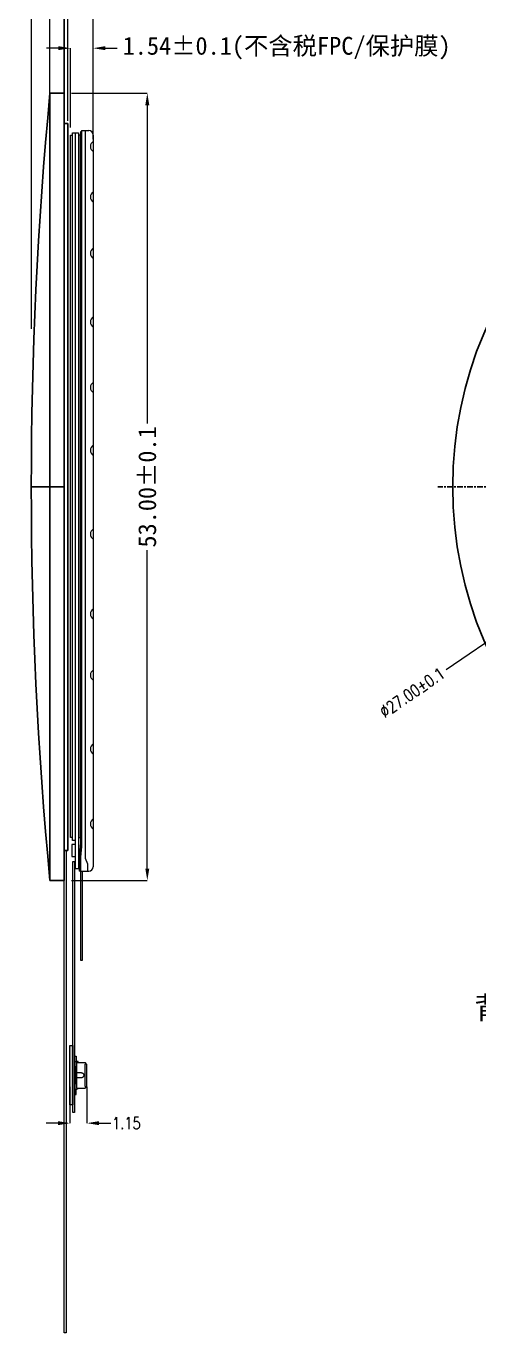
# Model space of a CAD drawing. Header units: millimetres. Extents: x 17 to 351, y 28 to 265.
# Drawn here: x 138.3 to 168.8, y 97.3 to 185.2 of the extents above; entities that cross this region are included whole.
import ezdxf

# ---------------------------------------------------------------- set-up
doc = ezdxf.new("R2010")
doc.units = ezdxf.units.MM
doc.linetypes.add('CENTER', pattern=[0.6, 0.375, -0.075, 0.075, -0.075])
doc.layers.get('Defpoints').update_dxf_attribs({"color": 5, "lineweight": 5})
for name, color, linetype in [('02___PRT_ALL_AXES', 7, 'Continuous'), ('CONNECTOR', 255, 'Continuous'), ('Lens', 6, 'Continuous'), ('外形切割', 200, 'Continuous')]:
    doc.layers.add(name, color=color, linetype=linetype)
for name, color, linetype, lineweight in [('BLU', 50, 'Continuous', 5), ('COG-IC', 2, 'Continuous', 5), ('DIM', 3, 'Continuous', 5), ('FPC', 50, 'Continuous', 5), ('LCD', 4, 'Continuous', 5), ('Main-FPC', 2, 'Continuous', 5), ('POL', 210, 'Continuous', 5)]:
    doc.layers.add(name, color=color, linetype=linetype, lineweight=lineweight)
doc.styles.add('RD', font='ROMAND.shx', dxfattribs={"width": 0.8})
doc.styles.get("Standard").update_dxf_attribs({"font": 'arial.ttf'})
doc.styles.add('样式 4', font='SimSun.ttf')
doc.dimstyles.new('DIM', dxfattribs={"dimtxt": 0.8, "dimasz": 0.8, "dimexe": 0, "dimexo": 0.5, "dimgap": 0.11, "dimtad": 0, "dimzin": 1, "dimdsep": 46, "dimtxsty": 'RD', "dimcen": 0, "dimclrd": 256, "dimclre": 256, "dimclrt": 256, "dimadec": 0, "dimazin": 0, "dimtm": 1e-09, "dimtfac": 1, "dimtofl": 0, "dimtmove": 0, "dimatfit": 3, "dimfxl": 1, "dimlwe": -1, "dimarcsym": 0})

# ---------------------------------------------------------------- blocks, each defined once
blk = doc.blocks.new('*D26')
at = {"layer": 'Defpoints', "color": 0, "transparency": 16777216}
for p in [(142.822, 183.736), (141.282, 177.892), (142.822, 177.892)]:
    blk.add_point(p, dxfattribs=at)
at = {"layer": 'DIM', "lineweight": 5, "transparency": 16777216}
for p, q in [((140.482, 183.736), (139.682, 183.736)), ((141.282, 178.392), (141.282, 183.736)), ((142.822, 178.392), (142.822, 183.736)), ((143.622, 183.736), (144.422, 183.736))]:
    blk.add_line(p, q, dxfattribs=at)
at = {"layer": 'DIM', "transparency": 16777216}
for points in [[(140.482, 183.87), (140.482, 183.603), (141.282, 183.736)], [(143.622, 183.87), (143.622, 183.603), (142.822, 183.736)]]:
    blk.add_solid(points, dxfattribs=at)
at = {"layer": 'DIM', "lineweight": 5, "transparency": 16777216, "insert": (155.832, 183.736), "char_height": 1.2, "attachment_point": 5, "style": '样式 4'}
blk.add_mtext('1.54±0.1(不含税FPC/保护膜)', dxfattribs=at)
blk = doc.blocks.new('R180A3D-001-CELL-V01-B')
at = {"layer": 'COG-IC', "lineweight": 5}
blk.add_lwpolyline([(324.462, 219.476), (324.212, 219.476), (324.212, 218.65), (324.462, 218.65)], dxfattribs=at)
at = {"layer": 'LCD', "lineweight": 5}
blk.add_lwpolyline([(324.462, 219.746), (324.262, 219.746), (324.262, 267.38), (324.662, 267.38), (324.662, 217.826), (324.462, 217.826), (324.462, 267.38)], dxfattribs=at)
blk = doc.blocks.new('R180A3D-001-LCDA-V01-B')
at = {"layer": 'POL', "lineweight": 5}
for points in [[(548.124, 225.188), (547.974, 225.188), (547.974, 272.472), (548.124, 272.472)], [(548.524, 225.188), (548.654, 225.188), (548.654, 272.472), (548.524, 272.472)]]:
    blk.add_lwpolyline(points, dxfattribs=at)
at = {"layer": 'LCD', "color": 2, "lineweight": 5}
blk.add_blockref('R180A3D-001-CELL-V01-B', (223.862, 5.243), dxfattribs=at)
blk = doc.blocks.new('R180A3D-005-BLU-V01-B')
at = {"layer": 'DIM', "color": 5}
for p, q in [((790.642, 270.154), (790.642, 222.038)), ((790.702, 270.154), (790.642, 270.154)), ((790.642, 222.038), (790.592, 221.329)), ((790.592, 221.329), (790.592, 220.377)), ((790.652, 220.377), (790.592, 220.377))]:
    blk.add_line(p, q, dxfattribs=at)
at = {"layer": 'DIM', "color": 0}
for p, q in [((790.702, 270.234), (790.702, 222.035)), ((790.702, 270.234), (790.952, 270.234)), ((790.612, 222.039), (790.562, 221.33)), ((790.612, 222.147), (790.612, 222.039)), ((790.612, 222.147), (790.642, 222.147)), ((790.702, 222.035), (790.652, 221.327)), ((790.562, 221.33), (790.562, 220.377)), ((790.652, 221.327), (790.652, 220.377)), ((790.592, 220.377), (790.562, 220.377)), ((790.652, 220.377), (791.104, 220.377)), ((790.652, 220.377), (790.652, 214.384)), ((790.782, 214.384), (790.782, 220.377)), ((790.652, 214.384), (790.782, 214.384))]:
    blk.add_line(p, q, dxfattribs=at)
at = {"layer": 'DIM', "color": 6}
for p, q in [((790.952, 270.234), (790.952, 221.255)), ((790.952, 270.234), (791.202, 270.234)), ((791.502, 269.934), (791.502, 220.677)), ((790.952, 221.255), (791.104, 220.871)), ((791.104, 220.871), (791.104, 220.377)), ((791.104, 220.377), (791.202, 220.377))]:
    blk.add_line(p, q, dxfattribs=at)
for centre, radius, start, end in [((791.202, 269.934), 0.3, 0, 90), ((791.711, 269.161), 0.4, 121.5045, 238.4955), ((791.711, 265.755), 0.4, 121.5045, 238.4955), ((791.711, 261.968), 0.4, 121.5045, 238.4955), ((791.711, 257.349), 0.4, 121.5045, 238.4955), ((791.711, 252.938), 0.4, 121.5045, 238.4955), ((791.711, 248.711), 0.4, 121.5045, 238.4955), ((791.711, 243.065), 0.4, 121.5045, 238.4955), ((791.711, 237.684), 0.4, 121.5045, 238.4955), ((791.711, 233.573), 0.4, 121.5045, 238.4955), ((791.711, 228.599), 0.4, 121.5045, 238.4955), ((791.711, 223.55), 0.4, 121.5045, 238.4955), ((791.202, 220.677), 0.3, 270, 0)]:
    blk.add_arc(centre, radius, start, end, dxfattribs=at)
blk = doc.blocks.new('*D13')
at = {"layer": 'Defpoints', "color": 0, "lineweight": 5, "transparency": 16777216}
for p in [(1241.976, 199.274), (1243.121, 199.274), (1243.121, 196.324)]:
    blk.add_point(p, dxfattribs=at)
at = {"layer": 'DIM', "lineweight": 5, "transparency": 16777216}
for p, q in [((1241.976, 198.774), (1241.976, 196.324)), ((1243.121, 198.774), (1243.121, 196.324)), ((1241.176, 196.324), (1240.376, 196.324)), ((1243.921, 196.324), (1244.721, 196.324))]:
    blk.add_line(p, q, dxfattribs=at)
for points in [[(1241.176, 196.457), (1241.176, 196.19), (1241.976, 196.324)], [(1243.921, 196.457), (1243.921, 196.19), (1243.121, 196.324)]]:
    blk.add_solid(points, dxfattribs=at)
at = {"layer": 'DIM', "lineweight": 5, "transparency": 16777216, "insert": (1245.775, 196.324), "char_height": 0.8, "attachment_point": 5, "style": 'RD'}
blk.add_mtext('1.15', dxfattribs=at)
blk = doc.blocks.new('*D45')
at = {"layer": 'Defpoints', "color": 0, "transparency": 16777216}
for p in [(140.857, 186.838), (140.857, 178.67), (141.107, 178.87)]:
    blk.add_point(p, dxfattribs=at)
at = {"layer": 'DIM', "lineweight": 5, "transparency": 16777216}
for p, q in [((140.057, 186.838), (139.257, 186.838)), ((140.857, 179.17), (140.857, 186.838)), ((141.107, 179.37), (141.107, 186.838)), ((141.907, 186.838), (148.53, 186.838))]:
    blk.add_line(p, q, dxfattribs=at)
at = {"layer": 'DIM', "transparency": 16777216}
for points in [[(140.057, 186.971), (140.057, 186.705), (140.857, 186.838)], [(141.907, 186.971), (141.907, 186.705), (141.107, 186.838)]]:
    blk.add_solid(points, dxfattribs=at)
at = {"layer": 'DIM', "lineweight": 5, "transparency": 16777216, "insert": (155.428, 186.838), "char_height": 1.2, "attachment_point": 5, "style": '样式 4'}
blk.add_mtext('0.25±0.1 Sensor', dxfattribs=at)
blk = doc.blocks.new('*D40')
at = {"layer": 'Defpoints', "color": 0, "transparency": 16777216}
for p in [(138.657, 198.137), (141.107, 178.349), (138.657, 164.336)]:
    blk.add_point(p, dxfattribs=at)
at = {"layer": 'DIM', "lineweight": 5, "transparency": 16777216}
for p, q in [((138.657, 164.836), (138.657, 198.137)), ((139.457, 198.137), (140.307, 198.137)), ((141.107, 178.849), (141.107, 198.137)), ((141.107, 198.137), (150.1, 198.137))]:
    blk.add_line(p, q, dxfattribs=at)
at = {"layer": 'DIM', "transparency": 16777216}
for points in [[(139.457, 198.271), (139.457, 198.004), (138.657, 198.137)], [(140.307, 198.271), (140.307, 198.004), (141.107, 198.137)]]:
    blk.add_solid(points, dxfattribs=at)
at = {"layer": 'DIM', "lineweight": 5, "transparency": 16777216, "insert": (157.393, 198.137), "char_height": 1.2, "attachment_point": 5, "style": '样式 4'}
blk.add_mtext('TP 2.45±0.1%%P0.1', dxfattribs=at)
blk = doc.blocks.new('*D41')
at = {"layer": 'Defpoints', "color": 0, "transparency": 16777216}
for p in [(140.857, 189.762), (139.906, 178.87), (140.857, 178.87)]:
    blk.add_point(p, dxfattribs=at)
at = {"layer": 'DIM', "lineweight": 5, "transparency": 16777216}
for p, q in [((139.106, 189.762), (138.306, 189.762)), ((139.906, 179.37), (139.906, 189.762)), ((140.857, 179.37), (140.857, 189.762)), ((141.657, 189.762), (142.457, 189.762))]:
    blk.add_line(p, q, dxfattribs=at)
at = {"layer": 'DIM', "transparency": 16777216}
for points in [[(139.106, 189.895), (139.106, 189.628), (139.906, 189.762)], [(141.657, 189.895), (141.657, 189.628), (140.857, 189.762)]]:
    blk.add_solid(points, dxfattribs=at)
at = {"layer": 'DIM', "lineweight": 5, "transparency": 16777216, "insert": (151.483, 189.762), "char_height": 1.2, "attachment_point": 5, "style": '样式 4'}
blk.add_mtext('直升边0.95±0.1%%P0.05', dxfattribs=at)
blk = doc.blocks.new('*D46')
at = {"layer": 'Defpoints', "color": 0, "transparency": 16777216}
for p in [(140.857, 180.7), (140.857, 127.7), (146.457, 127.7)]:
    blk.add_point(p, dxfattribs=at)
at = {"layer": 'DIM', "lineweight": 5, "transparency": 16777216}
for p, q in [((141.357, 180.7), (146.457, 180.7)), ((146.457, 179.9), (146.457, 158.463)), ((146.457, 128.5), (146.457, 149.937)), ((141.357, 127.7), (146.457, 127.7))]:
    blk.add_line(p, q, dxfattribs=at)
at = {"layer": 'DIM', "transparency": 16777216}
for points in [[(146.324, 179.9), (146.59, 179.9), (146.457, 180.7)], [(146.324, 128.5), (146.59, 128.5), (146.457, 127.7)]]:
    blk.add_solid(points, dxfattribs=at)
at = {"layer": 'DIM', "lineweight": 5, "transparency": 16777216, "insert": (146.457, 154.2), "char_height": 1.2, "attachment_point": 5, "rotation": 90, "style": '样式 4'}
blk.add_mtext('53.00±0.1', dxfattribs=at)
blk = doc.blocks.new('*D47')
at = {"layer": 'Defpoints', "color": 0, "transparency": 16777216}
for p in [(138.657, 194.03), (140.857, 180.7), (138.657, 165.518)]:
    blk.add_point(p, dxfattribs=at)
at = {"layer": 'DIM', "lineweight": 5, "transparency": 16777216}
for p, q in [((138.657, 166.018), (138.657, 194.03)), ((139.457, 194.03), (140.057, 194.03)), ((140.857, 181.2), (140.857, 194.03)), ((140.857, 194.03), (145.238, 194.03))]:
    blk.add_line(p, q, dxfattribs=at)
at = {"layer": 'DIM', "transparency": 16777216}
for points in [[(139.457, 194.163), (139.457, 193.896), (138.657, 194.03)], [(140.057, 194.163), (140.057, 193.896), (140.857, 194.03)]]:
    blk.add_solid(points, dxfattribs=at)
at = {"layer": 'DIM', "lineweight": 5, "transparency": 16777216, "insert": (154.673, 194.03), "char_height": 1.2, "attachment_point": 5, "style": '样式 4'}
blk.add_mtext('CG 2.20±0.1-0.05/+0.1', dxfattribs=at)
blk = doc.blocks.new('*D48')
at = {"layer": 'Defpoints', "color": 0, "transparency": 16777216}
for p in [(142.822, 200.683), (138.656, 189.725), (142.822, 177.118)]:
    blk.add_point(p, dxfattribs=at)
at = {"layer": 'DIM', "lineweight": 5, "transparency": 16777216}
for p, q in [((138.656, 190.225), (138.656, 200.683)), ((139.456, 200.683), (142.022, 200.683)), ((142.822, 177.618), (142.822, 200.683)), ((142.822, 200.683), (143.622, 200.683))]:
    blk.add_line(p, q, dxfattribs=at)
at = {"layer": 'DIM', "transparency": 16777216}
for points in [[(139.456, 200.816), (139.456, 200.55), (138.656, 200.683)], [(142.022, 200.816), (142.022, 200.55), (142.822, 200.683)]]:
    blk.add_solid(points, dxfattribs=at)
at = {"layer": 'DIM', "lineweight": 5, "transparency": 16777216, "insert": (149.196, 200.683), "char_height": 1.2, "attachment_point": 5, "style": '样式 4'}
blk.add_mtext('LCT 4.17±0.1', dxfattribs=at)
blk = doc.blocks.new('*D49')
at = {"layer": 'Defpoints', "color": 0, "transparency": 16777216}
for p in [(204.669, 167.827), (182.34, 152.647)]:
    blk.add_point(p, dxfattribs=at)
at = {"layer": 'DIM', "lineweight": 5, "transparency": 16777216}
blk.add_line((166.564, 141.921), (181.679, 152.197), dxfattribs=at)
at = {"layer": 'DIM', "transparency": 16777216}
blk.add_solid([(181.604, 152.307), (181.754, 152.087), (182.34, 152.647)], dxfattribs=at)
at = {"layer": 'DIM', "lineweight": 5, "transparency": 16777216, "insert": (164.268, 140.36), "char_height": 0.8, "attachment_point": 5, "rotation": 34.20997, "style": 'RD'}
blk.add_mtext('∅27.00±0.1', dxfattribs=at)
blk = doc.blocks.new('R180A3D-005-FPC-V01-B')
at = {"layer": 'FPC', "lineweight": 5}
h = blk.add_hatch(color=4, dxfattribs=at)
h.dxf.hatch_style = 1
h.paths.add_polyline_path([(1242.176, 201.546), (1242.176, 197.546), (1241.976, 197.546), (1241.976, 201.546)])
at = {"layer": 'CONNECTOR', "color": 2, "lineweight": 5}
for p, q in [((1242.296, 200.484), (1242.296, 200.84)), ((1242.296, 200.84), (1242.396, 200.84)), ((1242.396, 200.84), (1242.396, 200.484)), ((1242.296, 200.484), (1242.296, 200.178)), ((1242.296, 200.484), (1242.446, 200.484)), ((1242.296, 200.09), (1242.296, 200.178)), ((1242.333, 200.134), (1242.296, 200.178)), ((1242.321, 200.149), (1242.321, 198.944)), ((1242.333, 199.859), (1242.333, 200.06)), ((1242.446, 199.859), (1242.333, 199.859)), ((1242.364, 200.103), (1242.364, 199.859)), ((1242.364, 200.103), (1242.364, 200.103)), ((1242.446, 200.484), (1242.446, 200.403)), ((1242.533, 200.465), (1242.446, 200.465)), ((1242.446, 198.69), (1242.446, 200.403)), ((1242.446, 200.403), (1242.996, 200.403)), ((1242.758, 199.71), (1242.446, 199.71)), ((1242.533, 200.403), (1242.533, 200.465)), ((1243.121, 200.278), (1242.996, 200.403)), ((1242.996, 198.878), (1242.996, 200.215)), ((1243.121, 198.815), (1243.121, 200.278)), ((1242.296, 199.003), (1242.296, 198.915)), ((1242.333, 198.959), (1242.296, 198.915)), ((1242.296, 198.915), (1242.296, 198.609)), ((1242.333, 199.234), (1242.333, 199.033)), ((1242.333, 199.234), (1242.446, 199.234)), ((1242.364, 198.99), (1242.364, 199.234)), ((1242.364, 198.99), (1242.364, 198.99)), ((1242.758, 199.383), (1242.446, 199.383)), ((1242.996, 198.69), (1243.121, 198.815)), ((1242.296, 198.609), (1242.446, 198.609)), ((1242.296, 198.609), (1242.296, 198.253)), ((1242.296, 198.253), (1242.396, 198.253)), ((1242.396, 198.253), (1242.396, 198.609)), ((1242.446, 198.69), (1242.996, 198.69)), ((1242.446, 198.69), (1242.446, 198.609)), ((1242.533, 198.628), (1242.446, 198.628)), ((1242.446, 198.609), (1242.471, 198.609)), ((1242.471, 198.628), (1242.471, 198.609)), ((1242.533, 198.628), (1242.533, 198.69))]:
    blk.add_line(p, q, dxfattribs=at)
for centre, radius, start, end in [((1242.521, 200.09), 0.225, 180, 207.24736), ((1242.327, 200.097), 0.0375, 279.81729, 80.18271), ((1242.521, 199.003), 0.225, 152.75264, 180), ((1242.327, 198.996), 0.0375, 279.81729, 80.18271)]:
    blk.add_arc(centre, radius, start, end, dxfattribs=at)
for points in [[(1242.758, 199.71), (1242.794, 199.705), (1242.828, 199.69), (1242.858, 199.667), (1242.884, 199.634), (1242.901, 199.592), (1242.907, 199.546), (1242.901, 199.501), (1242.883, 199.459), (1242.858, 199.426), (1242.828, 199.402), (1242.794, 199.388), (1242.758, 199.383)], [(1242.996, 200.215), (1242.999, 200.249), (1243.009, 200.284), (1243.026, 200.318), (1243.051, 200.348)], [(1243.051, 198.745), (1243.026, 198.775), (1243.009, 198.809), (1242.999, 198.844), (1242.996, 198.878)]]:
    blk.add_spline(points, degree=3, dxfattribs=at)
at = {"layer": 'FPC', "color": 4, "lineweight": 5}
blk.add_lwpolyline([(1242.176, 201.546), (1242.176, 197.546), (1241.976, 197.546), (1241.976, 201.546)], close=True, dxfattribs=at)
at = {"layer": 'Main-FPC', "lineweight": 5}
blk.add_lwpolyline([(1242.176, 197.046), (1242.176, 213.939), (1242.286, 213.939), (1242.286, 197.046)], close=True, dxfattribs=at)
at = {"layer": 'DIM', "color": 1, "lineweight": 5}
dim = blk.add_linear_dim(base=(1243.120641128, 196.323761425), p1=(1241.975641128, 199.274066205), p2=(1243.120641128, 199.274066205), dimstyle='DIM', override={"dimlwd": 5, "dimlwe": 5}, dxfattribs=at)
dim.commit()
dim.dimension.update_dxf_attribs({"geometry": '*D13', "text_midpoint": (1245.775403032, 196.323761425)})

msp = doc.modelspace()

# ---------------------------------------------------------------- linework, layer by layer
at = {"color": 3}
for p, q in [((140.857, 190.604), (140.857, 179.829)), ((140.857, 154.2), (138.957, 154.2))]:
    msp.add_line(p, q, dxfattribs=at)
at = {"color": 1, "linetype": 'CENTER'}
msp.add_lwpolyline([(221.006, 154.202), (166.006, 154.202)], dxfattribs=at)
at = {"color": 251, "true_color": 0x636466}
msp.add_circle((193.506, 154.202), 26.5, dxfattribs=at)
at = {"layer": '02___PRT_ALL_AXES', "color": 7, "linetype": 'Continuous'}
msp.add_line((140.857, 178.87), (140.857, 129.53), dxfattribs=at)
at = {"layer": 'FPC', "lineweight": 5}
msp.add_lwpolyline([(140.857, 129.73), (140.987, 129.73), (140.987, 97.254), (140.857, 97.254)], close=True, dxfattribs=at)
at = {"layer": 'Lens', "color": 251, "true_color": 0x636466}
for p, q in [((139.906, 180.7), (139.906, 127.7)), ((140.857, 180.7), (139.906, 180.7)), ((140.857, 180.7), (140.857, 127.7)), ((139.906, 178.87), (139.906, 129.53)), ((140.857, 127.7), (139.906, 127.7))]:
    msp.add_line(p, q, dxfattribs=at)
at = {"layer": 'Lens'}
msp.add_line((140.857, 154.2), (138.657, 154.2), dxfattribs=at)
at = {"layer": 'Lens', "color": 251, "true_color": 0x636466}
msp.add_arc((419.754, 154.2), 281.1, 174.59055, 185.40945, dxfattribs=at)
at = {"layer": 'POL'}
msp.add_line((140.857, 178.67), (140.857, 129.73), dxfattribs=at)
at = {"layer": 'POL', "color": 3}
msp.add_line((140.857, 178.67), (140.857, 129.73), dxfattribs=at)
at = {"layer": '外形切割'}
for p, q in [((140.857, 178.67), (141.107, 178.67)), ((141.107, 178.67), (141.107, 129.73)), ((140.857, 129.73), (141.107, 129.73))]:
    msp.add_line(p, q, dxfattribs=at)

# ---------------------------------------------------------------- block references
at = {"lineweight": 5}
msp.add_blockref('R180A3D-005-FPC-V01-B', (-1100.724, -84.952), dxfattribs=at)
at = {"layer": 'BLU', "lineweight": 5}
msp.add_blockref('R180A3D-005-BLU-V01-B', (-648.68, -92.043), dxfattribs=at)
at = {"layer": 'LCD', "lineweight": 5}
msp.add_blockref('R180A3D-001-LCDA-V01-B', (-406.692, -94.581), dxfattribs=at)

# ---------------------------------------------------------------- texts
at = {"layer": 'DIM', "color": 1, "insert": (175.61, 119.895), "char_height": 1.5, "width": 100.3297, "attachment_point": 3}
msp.add_mtext('{\\fNSimSun|b0|i0|c134|p49;背面EMI}', dxfattribs=at)

# ---------------------------------------------------------------- dimensions: what is measured, and where the dimension line sits
at = {"layer": 'DIM', "lineweight": 5}
dim = msp.add_linear_dim(base=(142.822, 200.683), p1=(138.656, 189.725), p2=(142.822, 177.118), text='LCT <>', dimstyle='DIM', override={"dimtxt": 1.2, "dimtxsty": '样式 4', "dimtol": 1, "dimtp": 0.1, "dimtm": 0.1, "dimlwd": 5, "dimlwe": 5}, dxfattribs=at)
dim.commit()
dim.dimension.update_dxf_attribs({"geometry": '*D48', "text_midpoint": (149.196, 200.683), "dimtype": 160})
for base, p1, p2, text, picture, middle in [((138.657, 198.137), (141.107, 178.349), (138.657, 164.336), 'TP <>%%P0.1', '*D40', (157.393, 198.137)), ((138.657, 194.03), (140.857, 180.7), (138.657, 165.518), 'CG <>-0.05/+0.1', '*D47', (154.673, 194.03)), ((140.857, 186.838), (141.107, 178.87), (140.857, 178.67), '<> Sensor', '*D45', (155.428, 186.838))]:
    dim = msp.add_linear_dim(base=base, p1=p1, p2=p2, angle=180, text=text, dimstyle='DIM', override={"dimtxt": 1.2, "dimtxsty": '样式 4', "dimtol": 1, "dimtp": 0.1, "dimtm": 0.1, "dimlwd": 5, "dimlwe": 5}, dxfattribs=at)
    dim.commit()
    dim.dimension.update_dxf_attribs({"geometry": picture, "text_midpoint": middle, "dimtype": 160})
dim = msp.add_linear_dim(base=(140.857, 189.762), p1=(139.906, 178.87), p2=(140.857, 178.87), angle=180, text='直升边<>%%P0.05', dimstyle='DIM', override={"dimtxt": 1.2, "dimtxsty": '样式 4', "dimtol": 1, "dimtp": 0.1, "dimtm": 0.1, "dimlwd": 5, "dimlwe": 5}, dxfattribs=at)
dim.commit()
dim.dimension.update_dxf_attribs({"geometry": '*D41', "text_midpoint": (151.483, 189.762)})
dim = msp.add_linear_dim(base=(142.822, 183.736), p1=(141.282, 177.892), p2=(142.822, 177.892), text='<>(不含税FPC/保护膜)', dimstyle='DIM', override={"dimtxt": 1.2, "dimtxsty": '样式 4', "dimtol": 1, "dimtp": 0.1, "dimtm": 0.1, "dimlwd": 5, "dimlwe": 5}, dxfattribs=at)
dim.commit()
dim.dimension.update_dxf_attribs({"geometry": '*D26', "text_midpoint": (155.832, 183.736)})
dim = msp.add_linear_dim(base=(146.457, 127.7), p1=(140.857, 180.7), p2=(140.857, 127.7), angle=90, dimstyle='DIM', override={"dimtxt": 1.2, "dimtxsty": '样式 4', "dimtol": 1, "dimtp": 0.1, "dimtm": 0.1, "dimlwd": 5, "dimlwe": 5}, dxfattribs=at)
dim.commit()
dim.dimension.update_dxf_attribs({"geometry": '*D46', "text_midpoint": (146.457, 154.2)})
dim = msp.add_diameter_dim_2p(p1=(204.669, 167.827), p2=(182.34, 152.647), dimstyle='DIM', override={"dimtol": 1, "dimtp": 0.1, "dimtm": 0.1, "dimlwd": 5, "dimlwe": 5}, dxfattribs=at)
dim.commit()
dim.dimension.update_dxf_attribs({"geometry": '*D49', "text_midpoint": (164.268, 140.36), "dimtype": 163})

doc.saveas('drawing.dxf')
